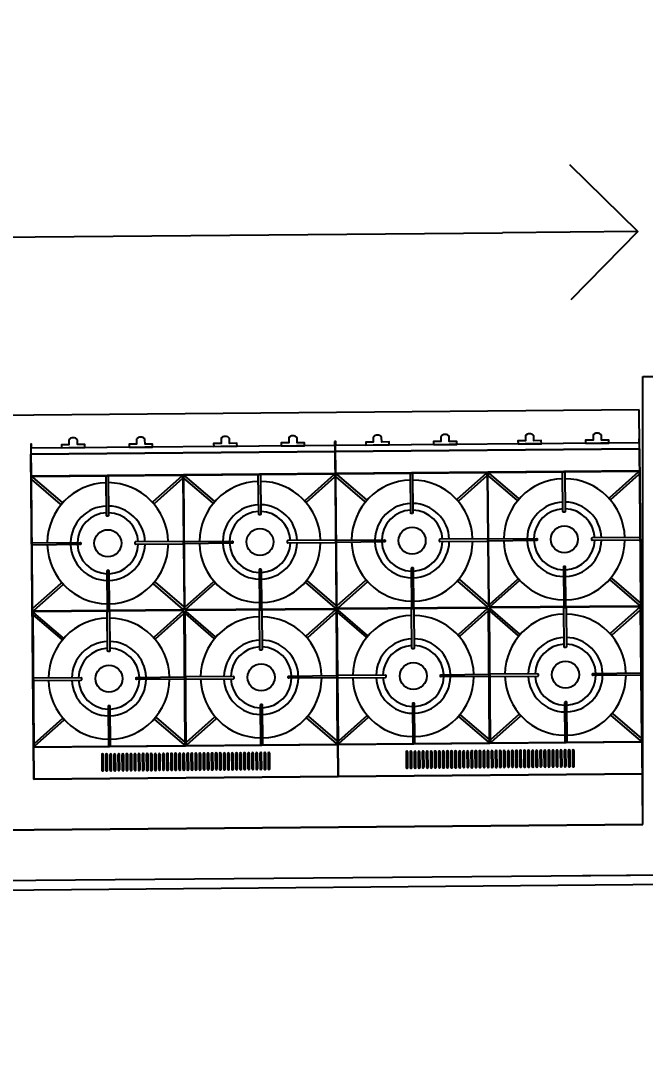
# Model space of a CAD drawing. Extents: x 306 to 2240, y 18 to 779.
# Drawn here: x 685.784 to 687.631, y 329.662 to 332.715 of the extents above; entities that cross this region are included whole.
import ezdxf

# ---------------------------------------------------------------- set-up
doc = ezdxf.new("R2010")
doc.units = 0
doc.header["$MEASUREMENT"] = 0
doc.header["$PDMODE"] = 3
doc.linetypes.add('HIDDEN', pattern=[9.525, 6.35, -3.175])
for name, color, linetype in [('0603', 1, 'Continuous'), ('9-LAYOUT', 8, 'Continuous'), ('MAMPOSTERIA', 6, 'Continuous'), ('TERRENO SEGUN TOPOGRAFO', 7, 'Continuous')]:
    doc.layers.add(name, color=color, linetype=linetype)
doc.styles.add('arial', font='arial.ttf')
doc.dimstyles.new('Cota 200', dxfattribs={"dimtxt": 0.4, "dimasz": 0.4, "dimexe": 1.25, "dimexo": 0.625, "dimgap": 0.05, "dimtad": 1, "dimzin": 1, "dimtxsty": 'arial', "dimblk": 'OPEN90', "dimcen": 0, "dimse1": 1, "dimse2": 1, "dimclrd": 1, "dimclrt": 2, "dimadec": 0, "dimazin": 0, "dimtfac": 1, "dimtix": 1, "dimtmove": 0, "dimatfit": 3, "dimldrblk": 'OPEN90', "dimfxl": 1, "dimarcsym": 0})

# ---------------------------------------------------------------- blocks, each defined once
blk = doc.blocks.new('FG9-90')
at = {"layer": '9-LAYOUT'}
for p, q in [((0, -94.5), (-900, -94.5)), ((-759.9, -224.6), (-762.4, -227.7)), ((-309.9, -224.6), (-312.4, -227.7)), ((-759.9, -764.4), (-762.4, -761.3)), ((-309.9, -764.4), (-312.4, -761.3)), ((-900, -894.5), (0, -894.5)), ((-900, -960), (0, -960))]:
    blk.add_line(p, q, dxfattribs=at)
for points in [[(-900, 0), (-900, -977.1), (0, -977.1), (0, 0)], [(-898, -989.2), (-898, -977.5), (-2, -977.5), (-2, -989.2), (0, -989.2), (0, 0), (-900, 0), (-900, -989.2)], [(-900, 0), (0, 0), (0, -960), (-900, -960)]]:
    blk.add_lwpolyline(points, close=True, dxfattribs=at)
at = {"layer": '9-LAYOUT', "color": 251}
for points in [[(-693.5, -69.8), (-693.5, -24.8, 1), (-698.5, -24.8), (-698.5, -69.8, 1)], [(-681.5, -69.8), (-681.5, -24.8, 1), (-686.5, -24.8), (-686.5, -69.8, 1)], [(-669.5, -69.8), (-669.5, -24.8, 1), (-674.5, -24.8), (-674.5, -69.8, 1)], [(-657.5, -69.8), (-657.5, -24.8, 1), (-662.5, -24.8), (-662.5, -69.8, 1)], [(-645.5, -69.8), (-645.5, -24.8, 1), (-650.5, -24.8), (-650.5, -69.8, 1)], [(-633.5, -69.8), (-633.5, -24.8, 1), (-638.5, -24.8), (-638.5, -69.8, 1)], [(-621.5, -69.8), (-621.5, -24.8, 1), (-626.5, -24.8), (-626.5, -69.8, 1)], [(-609.5, -69.8), (-609.5, -24.8, 1), (-614.5, -24.8), (-614.5, -69.8, 1)], [(-597.5, -69.8), (-597.5, -24.8, 1), (-602.5, -24.8), (-602.5, -69.8, 1)], [(-585.5, -69.8), (-585.5, -24.8, 1), (-590.5, -24.8), (-590.5, -69.8, 1)], [(-573.5, -69.8), (-573.5, -24.8, 1), (-578.5, -24.8), (-578.5, -69.8, 1)], [(-561.5, -69.8), (-561.5, -24.8, 1), (-566.5, -24.8), (-566.5, -69.8, 1)], [(-549.5, -69.8), (-549.5, -24.8, 1), (-554.5, -24.8), (-554.5, -69.8, 1)], [(-537.5, -69.8), (-537.5, -24.8, 1), (-542.5, -24.8), (-542.5, -69.8, 1)], [(-525.5, -69.8), (-525.5, -24.8, 1), (-530.5, -24.8), (-530.5, -69.8, 1)], [(-513.5, -69.8), (-513.5, -24.8, 1), (-518.5, -24.8), (-518.5, -69.8, 1)], [(-501.5, -69.8), (-501.5, -24.8, 1), (-506.5, -24.8), (-506.5, -69.8, 1)], [(-489.5, -69.8), (-489.5, -24.8, 1), (-494.5, -24.8), (-494.5, -69.8, 1)], [(-477.5, -69.8), (-477.5, -24.8, 1), (-482.5, -24.8), (-482.5, -69.8, 1)], [(-465.5, -69.8), (-465.5, -24.8, 1), (-470.5, -24.8), (-470.5, -69.8, 1)], [(-453.5, -69.8), (-453.5, -24.8, 1), (-458.5, -24.8), (-458.5, -69.8, 1)], [(-441.5, -69.8), (-441.5, -24.8, 1), (-446.5, -24.8), (-446.5, -69.8, 1)], [(-429.5, -69.8), (-429.5, -24.8, 1), (-434.5, -24.8), (-434.5, -69.8, 1)], [(-417.5, -69.8), (-417.5, -24.8, 1), (-422.5, -24.8), (-422.5, -69.8, 1)], [(-405.5, -69.8), (-405.5, -24.8, 1), (-410.5, -24.8), (-410.5, -69.8, 1)], [(-393.5, -69.8), (-393.5, -24.8, 1), (-398.5, -24.8), (-398.5, -69.8, 1)], [(-381.5, -69.8), (-381.5, -24.8, 1), (-386.5, -24.8), (-386.5, -69.8, 1)], [(-369.5, -69.8), (-369.5, -24.8, 1), (-374.5, -24.8), (-374.5, -69.8, 1)], [(-357.5, -69.8), (-357.5, -24.8, 1), (-362.5, -24.8), (-362.5, -69.8, 1)], [(-345.5, -69.8), (-345.5, -24.8, 1), (-350.5, -24.8), (-350.5, -69.8, 1)], [(-333.5, -69.8), (-333.5, -24.8, 1), (-338.5, -24.8), (-338.5, -69.8, 1)], [(-321.5, -69.8), (-321.5, -24.8, 1), (-326.5, -24.8), (-326.5, -69.8, 1)], [(-309.5, -69.8), (-309.5, -24.8, 1), (-314.5, -24.8), (-314.5, -69.8, 1)], [(-297.5, -69.8), (-297.5, -24.8, 1), (-302.5, -24.8), (-302.5, -69.8, 1)], [(-285.5, -69.8), (-285.5, -24.8, 1), (-290.5, -24.8), (-290.5, -69.8, 1)], [(-273.5, -69.8), (-273.5, -24.8, 1), (-278.5, -24.8), (-278.5, -69.8, 1)], [(-261.5, -69.8), (-261.5, -24.8, 1), (-266.5, -24.8), (-266.5, -69.8, 1)], [(-249.5, -69.8), (-249.5, -24.8, 1), (-254.5, -24.8), (-254.5, -69.8, 1)], [(-237.5, -69.8), (-237.5, -24.8, 1), (-242.5, -24.8), (-242.5, -69.8, 1)], [(-225.5, -69.8), (-225.5, -24.8, 1), (-230.5, -24.8), (-230.5, -69.8, 1)], [(-213.5, -69.8), (-213.5, -24.8, 1), (-218.5, -24.8), (-218.5, -69.8, 1)], [(-201.5, -69.8), (-201.5, -24.8, 1), (-206.5, -24.8), (-206.5, -69.8, 1)]]:
    blk.add_lwpolyline(points, format="xyb", close=True, dxfattribs=at)
at = {"layer": '9-LAYOUT'}
for points in [[(-451, -100.5, 0.414214), (-456, -95.5), (-894, -95.5, 0.414214), (-899, -100.5), (-899, -488.5, 0.414214), (-894, -493.5), (-456, -493.5, 0.414214), (-451, -488.5)], [(-810.8, -177.9, -0.416238), (-813.6, -178.1), (-898.3, -104.3, -0.216846), (-899, -102.8), (-899, -100.5, -0.078329), (-898.8, -99, -0.538136), (-895.5, -98.1), (-809.3, -173.2, -0.416238), (-809.2, -176)], [(-671.8, -97.5, 0.414214), (-673.8, -95.5), (-676.3, -95.5, 0.414214), (-678.3, -97.5), (-678.3, -212.5, 0.414214), (-676.3, -214.5), (-673.8, -214.5, 0.414214), (-671.8, -212.5)], [(-451.7, -104.3, 0.216846), (-451, -102.8), (-451, -100.5, 0.078329), (-451.2, -99, 0.538136), (-454.5, -98.1), (-540.7, -173.2, 0.416238), (-540.8, -176), (-539.2, -177.9, 0.416238), (-536.4, -178.1)], [(-6, -95.5), (-444, -95.5, 0.414214), (-449, -100.5), (-449, -488.5, 0.414214), (-444, -493.5), (-6, -493.5, 0.414214), (-1, -488.5), (-1, -100.5, 0.414214)], [(-360.8, -177.9, -0.416238), (-363.6, -178.1), (-448.3, -104.3, -0.216846), (-449, -102.8), (-449, -100.5, -0.078329), (-448.8, -99, -0.538136), (-445.5, -98.1), (-359.3, -173.2, -0.416238), (-359.2, -176)], [(-221.7, -97.5, 0.414214), (-223.7, -95.5), (-226.2, -95.5, 0.414214), (-228.2, -97.5), (-228.2, -212.5, 0.414214), (-226.2, -214.5), (-223.7, -214.5, 0.414214), (-221.7, -212.5)], [(-1.7, -104.3, 0.216846), (-1, -102.8), (-1, -100.5, 0.078329), (-1.2, -99, 0.538136), (-4.5, -98.1), (-90.7, -173.2, 0.416238), (-90.8, -176), (-89.2, -177.9, 0.416238), (-86.4, -178.1)], [(-897, -297.7, -0.414214), (-899, -295.7), (-899, -293.2, -0.414214), (-897, -291.2), (-757, -291.2, -0.414214), (-755, -293.2), (-755, -295.7, -0.414214), (-757, -297.7)], [(-453, -297.7, 0.414214), (-451, -295.7), (-451, -293.2, 0.414214), (-453, -291.2), (-593, -291.2, 0.414214), (-595, -293.2), (-595, -295.7, 0.414214), (-593, -297.7)], [(-447, -297.7, -0.414214), (-449, -295.7), (-449, -293.2, -0.414214), (-447, -291.2), (-307, -291.2, -0.414214), (-305, -293.2), (-305, -295.7, -0.414214), (-307, -297.7)], [(-3, -297.7, 0.414214), (-1, -295.7), (-1, -293.2, 0.414214), (-3, -291.2), (-143, -291.2, 0.414214), (-145, -293.2), (-145, -295.7, 0.414214), (-143, -297.7)], [(-671.8, -491.5, -0.414214), (-673.8, -493.5), (-676.3, -493.5, -0.414214), (-678.3, -491.5), (-678.3, -376.5, -0.414214), (-676.3, -374.5), (-673.8, -374.5, -0.414214), (-671.8, -376.5)], [(-221.7, -491.5, -0.414214), (-223.7, -493.5), (-226.2, -493.5, -0.414214), (-228.2, -491.5), (-228.2, -376.5, -0.414214), (-226.2, -374.5), (-223.7, -374.5, -0.414214), (-221.7, -376.5)], [(-810.8, -411.1, 0.416238), (-813.6, -410.9), (-898.3, -484.7, 0.216846), (-899, -486.2), (-899, -488.5, 0.078329), (-898.8, -490, 0.538136), (-895.5, -490.9), (-809.3, -415.8, 0.416238), (-809.2, -413)], [(-540.8, -413, 0.416238), (-540.7, -415.8), (-454.5, -490.9, 0.538136), (-451.2, -490, 0.078329), (-451, -488.5), (-451, -486.2, 0.216846), (-451.7, -484.7), (-536.4, -410.9, 0.416238), (-539.2, -411.1)], [(-360.8, -411.1, 0.416238), (-363.6, -410.9), (-448.3, -484.7, 0.216846), (-449, -486.2), (-449, -488.5, 0.078329), (-448.8, -490, 0.538136), (-445.5, -490.9), (-359.3, -415.8, 0.416238), (-359.2, -413)], [(-90.8, -413, 0.416238), (-90.7, -415.8), (-4.5, -490.9, 0.538136), (-1.2, -490, 0.078329), (-1, -488.5), (-1, -486.2, 0.216846), (-1.7, -484.7), (-86.4, -410.9, 0.416238), (-89.2, -411.1)], [(-456, -893.5), (-894, -893.5, -0.414214), (-899, -888.5), (-899, -500.5, -0.414214), (-894, -495.5), (-456, -495.5, -0.414214), (-451, -500.5), (-451, -888.5, -0.414214)], [(-810.8, -577.9, -0.416238), (-813.6, -578.1), (-898.3, -504.3, -0.216846), (-899, -502.8), (-899, -500.5, -0.078329), (-898.8, -499, -0.538136), (-895.5, -498.1), (-809.3, -573.2, -0.416238), (-809.2, -576)], [(-671.8, -497.5, 0.414214), (-673.8, -495.5), (-676.3, -495.5, 0.414214), (-678.3, -497.5), (-678.3, -612.5, 0.414214), (-676.3, -614.5), (-673.8, -614.5, 0.414214), (-671.8, -612.5)], [(-540.8, -576, -0.416238), (-540.7, -573.2), (-454.5, -498.1, -0.538136), (-451.2, -499, -0.078329), (-451, -500.5), (-451, -502.8, -0.216846), (-451.7, -504.3), (-536.4, -578.1, -0.416238), (-539.2, -577.9)], [(-6, -893.5), (-444, -893.5, -0.414214), (-449, -888.5), (-449, -500.5, -0.414214), (-444, -495.5), (-6, -495.5, -0.414214), (-1, -500.5), (-1, -888.5, -0.414214)], [(-360.8, -577.9, -0.416238), (-363.6, -578.1), (-448.3, -504.3, -0.216846), (-449, -502.8), (-449, -500.5, -0.078329), (-448.8, -499, -0.538136), (-445.5, -498.1), (-359.3, -573.2, -0.416238), (-359.2, -576)], [(-221.7, -497.5, 0.414214), (-223.7, -495.5), (-226.2, -495.5, 0.414214), (-228.2, -497.5), (-228.2, -612.5, 0.414214), (-226.2, -614.5), (-223.7, -614.5, 0.414214), (-221.7, -612.5)], [(-90.8, -576, -0.416238), (-90.7, -573.2), (-4.5, -498.1, -0.538136), (-1.2, -499, -0.078329), (-1, -500.5), (-1, -502.8, -0.216846), (-1.7, -504.3), (-86.4, -578.1, -0.416238), (-89.2, -577.9)], [(-897, -691.2, 0.414214), (-899, -693.2), (-899, -695.7, 0.414214), (-897, -697.7), (-757, -697.7, 0.414214), (-755, -695.7), (-755, -693.2, 0.414214), (-757, -691.2)], [(-453, -691.2, -0.414214), (-451, -693.2), (-451, -695.7, -0.414214), (-453, -697.7), (-593, -697.7, -0.414214), (-595, -695.7), (-595, -693.2, -0.414214), (-593, -691.2)], [(-447, -691.2, 0.414214), (-449, -693.2), (-449, -695.7, 0.414214), (-447, -697.7), (-307, -697.7, 0.414214), (-305, -695.7), (-305, -693.2, 0.414214), (-307, -691.2)], [(-3, -691.2, -0.414214), (-1, -693.2), (-1, -695.7, -0.414214), (-3, -697.7), (-143, -697.7, -0.414214), (-145, -695.7), (-145, -693.2, -0.414214), (-143, -691.2)], [(-671.8, -891.5, -0.414214), (-673.8, -893.5), (-676.3, -893.5, -0.414214), (-678.3, -891.5), (-678.3, -776.5, -0.414214), (-676.3, -774.5), (-673.8, -774.5, -0.414214), (-671.8, -776.5)], [(-221.7, -891.5, -0.414214), (-223.7, -893.5), (-226.2, -893.5, -0.414214), (-228.2, -891.5), (-228.2, -776.5, -0.414214), (-226.2, -774.5), (-223.7, -774.5, -0.414214), (-221.7, -776.5)], [(-810.8, -811.1, 0.416238), (-813.6, -810.9), (-898.3, -884.7, 0.216846), (-899, -886.2), (-899, -888.5, 0.078329), (-898.8, -890, 0.538136), (-895.5, -890.9), (-809.3, -815.8, 0.416238), (-809.2, -813)], [(-451.7, -884.7, -0.216846), (-451, -886.2), (-451, -888.5, -0.078329), (-451.2, -890, -0.538136), (-454.5, -890.9), (-540.7, -815.8, -0.416238), (-540.8, -813), (-539.2, -811.1, -0.416238), (-536.4, -810.9)], [(-360.8, -811.1, 0.416238), (-363.6, -810.9), (-448.3, -884.7, 0.216846), (-449, -886.2), (-449, -888.5, 0.078329), (-448.8, -890, 0.538136), (-445.5, -890.9), (-359.3, -815.8, 0.416238), (-359.2, -813)], [(-1.7, -884.7, -0.216846), (-1, -886.2), (-1, -888.5, -0.078329), (-1.2, -890, -0.538136), (-4.5, -890.9), (-90.7, -815.8, -0.416238), (-90.8, -813), (-89.2, -811.1, -0.416238), (-86.4, -810.9)]]:
    blk.add_lwpolyline(points, format="xyb", close=True, dxfattribs=at)
for points in [[(-782.8, -1005.6, 0.210814), (-767.3, -1005.6, 0.297721), (-767, -1005.2), (-767, -1004.7, -0.281641), (-766.7, -1004.3, 0.058633), (-763.2, -1001.9, 0.219386), (-762.5, -1000.4), (-762.5, -986.5), (-740.5, -986.5), (-740.5, -977.5), (-809.5, -977.5), (-809.5, -986.5), (-787.5, -986.5), (-787.5, -1000.4, 0.219386), (-786.8, -1001.9, 0.058633), (-783.3, -1004.3, -0.281641), (-783, -1004.7), (-783, -1005.2, 0.297721), (-782.7, -1005.6)], [(-582.8, -1005.6, 0.210814), (-567.3, -1005.6, 0.297721), (-567, -1005.2), (-567, -1004.7, -0.281641), (-566.7, -1004.3, 0.058633), (-563.2, -1001.9, 0.219386), (-562.5, -1000.4), (-562.5, -986.5), (-540.5, -986.5), (-540.5, -977.5), (-609.5, -977.5), (-609.5, -986.5), (-587.5, -986.5), (-587.5, -1000.4, 0.219386), (-586.8, -1001.9, 0.058633), (-583.3, -1004.3, -0.281641), (-583, -1004.7), (-583, -1005.2, 0.297721), (-582.7, -1005.6)], [(-332.8, -1005.6, 0.210814), (-317.3, -1005.6, 0.297721), (-317, -1005.2), (-317, -1004.7, -0.281641), (-316.7, -1004.3, 0.058633), (-313.2, -1001.9, 0.219386), (-312.5, -1000.4), (-312.5, -986.5), (-290.5, -986.5), (-290.5, -977.5), (-359.5, -977.5), (-359.5, -986.5), (-337.5, -986.5), (-337.5, -1000.4, 0.219386), (-336.8, -1001.9, 0.058633), (-333.3, -1004.3, -0.281641), (-333, -1004.7), (-333, -1005.2, 0.297721), (-332.7, -1005.6)], [(-132.8, -1005.6, 0.210814), (-117.3, -1005.6, 0.297721), (-117, -1005.2), (-117, -1004.7, -0.281641), (-116.7, -1004.3, 0.058633), (-113.2, -1001.9, 0.219386), (-112.5, -1000.4), (-112.5, -986.5), (-90.5, -986.5), (-90.5, -977.5), (-159.5, -977.5), (-159.5, -986.5), (-137.5, -986.5), (-137.5, -1000.4, 0.219386), (-136.8, -1001.9, 0.058633), (-133.3, -1004.3, -0.281641), (-133, -1004.7), (-133, -1005.2, 0.297721), (-132.7, -1005.6)]]:
    blk.add_lwpolyline(points, format="xyb", dxfattribs=at)
for centre in [(-675, -294.5), (-225, -294.5), (-675, -694.5), (-225, -694.5)]:
    blk.add_circle(centre, 40, dxfattribs=at)
for centre, radius, start, end in [((-675, -294.5), 179, 91.0403, 178.9597), ((-675, -294.5), 179, 1.0403, 88.9597), ((-225, -294.5), 179, 91.0403, 178.9597), ((-225, -294.5), 179, 1.0403, 88.9597), ((-675, -294.5), 110, 91.6931, 178.3069), ((-675, -294.5), 90, 92.0695, 177.9305), ((-675, -294.5), 110, 1.6931, 88.3069), ((-675, -294.5), 90, 2.0695, 87.9305), ((-225, -294.5), 110, 91.6931, 178.3069), ((-225, -294.5), 90, 92.0695, 177.9305), ((-225, -294.5), 110, 1.6931, 88.3069), ((-225, -294.5), 90, 2.0695, 87.9305), ((-675, -294.5), 179, 181.0403, 268.9597), ((-675, -294.5), 110, 181.6931, 268.3069), ((-675, -294.5), 90, 182.0695, 267.9305), ((-675, -294.5), 110, 271.6931, 358.3069), ((-675, -294.5), 90, 272.0695, 357.9305), ((-675, -294.5), 179, 271.0403, 358.9597), ((-225, -294.5), 179, 181.0403, 268.9597), ((-225, -294.5), 110, 181.6931, 268.3069), ((-225, -294.5), 90, 182.0695, 267.9305), ((-225, -294.5), 110, 271.6931, 358.3069), ((-225, -294.5), 90, 272.0695, 357.9305), ((-225, -294.5), 179, 271.0403, 358.9597), ((-675, -694.5), 179, 91.0403, 178.9597), ((-675, -694.5), 179, 1.0403, 88.9597), ((-225, -694.5), 179, 91.0403, 178.9597), ((-225, -694.5), 179, 1.0403, 88.9597), ((-675, -694.5), 110, 91.6931, 178.3069), ((-675, -694.5), 90, 92.0695, 177.9305), ((-675, -694.5), 110, 1.6931, 88.3069), ((-675, -694.5), 90, 2.0695, 87.9305), ((-225, -694.5), 110, 91.6931, 178.3069), ((-225, -694.5), 90, 92.0695, 177.9305), ((-225, -694.5), 110, 1.6931, 88.3069), ((-225, -694.5), 90, 2.0695, 87.9305), ((-675, -694.5), 179, 181.0403, 268.9597), ((-675, -694.5), 110, 181.6931, 268.3069), ((-675, -694.5), 90, 182.0695, 267.9305), ((-675, -694.5), 110, 271.6931, 358.3069), ((-675, -694.5), 90, 272.0695, 357.9305), ((-675, -694.5), 179, 271.0403, 358.9597), ((-225, -694.5), 179, 181.0403, 268.9597), ((-225, -694.5), 110, 181.6931, 268.3069), ((-225, -694.5), 90, 182.0695, 267.9305), ((-225, -694.5), 110, 271.6931, 358.3069), ((-225, -694.5), 90, 272.0695, 357.9305), ((-225, -694.5), 179, 271.0403, 358.9597)]:
    blk.add_arc(centre, radius, start, end, dxfattribs=at)
blk = doc.blocks.new('_Open90')
at = {"color": 0, "linetype": 'ByBlock', "lineweight": -2}
for p, q in [((-0.5, 0.5), (0, 0)), ((0, 0), (-1, 0)), ((0, 0), (-0.5, -0.5))]:
    blk.add_line(p, q, dxfattribs=at)
blk = doc.blocks.new('*D265')
at = {"color": 1, "linetype": 'Continuous', "lineweight": -2, "transparency": 16777216}
blk.add_line((680.1205, 332.0277), (687.2085, 332.0889), dxfattribs=at)
at = {"layer": 'Defpoints', "color": 0, "transparency": 16777216}
for p in [(687.6085, 332.0924), (687.613, 331.5658), (679.7251, 331.4976)]:
    blk.add_point(p, dxfattribs=at)
at = {"color": 1, "lineweight": -2, "transparency": 16777216, "xscale": 0.4, "yscale": 0.4, "zscale": 0.4}
for p, rotation in [((687.6085, 332.0924), 0.4950981282622037), ((679.7205, 332.0242), 180.4950981282622)]:
    blk.add_blockref('_Open90', p, dxfattribs=dict(at, rotation=rotation))
at = {"color": 2, "transparency": 16777216, "insert": (683.662, 332.3487), "char_height": 0.4, "attachment_point": 5, "rotation": 0.4951, "style": 'arial'}
blk.add_mtext('7,89', dxfattribs=at)

msp = doc.modelspace()

# ---------------------------------------------------------------- linework, layer by layer
at = {"layer": '0603', "linetype": 'Continuous'}
msp.add_line((698.189, 330.2824), (687.4446, 330.1895), dxfattribs=at)
at = {"layer": '9-LAYOUT', "color": 1, "linetype": 'HIDDEN', "ltscale": 450}
msp.add_lwpolyline([(679.7357, 330.273), (687.6236, 330.3411), (687.613, 331.5657), (679.7251, 331.4976)], close=True, dxfattribs=at)
at = {"layer": 'MAMPOSTERIA'}
for p, q in [((687.6236, 331.6642, 0), (689.7713, 331.6827, 0)), ((687.6236, 330.3411, 0), (687.6236, 331.6642, 0)), ((687.6236, 330.3411), (675.8686, 330.2395)), ((689.9213, 330.2109), (668.0502, 330.0219))]:
    msp.add_line(p, q, dxfattribs=at)
at = {"layer": 'TERRENO SEGUN TOPOGRAFO'}
msp.add_lwpolyline([(629.5537, 329.6623), (712.6737, 330.3806), (714.1766, 410.3725), (631.2383, 410.3725)], close=True, dxfattribs=at)

# ---------------------------------------------------------------- block references
at = {"layer": '9-LAYOUT', "xscale": 0.001, "yscale": 0.001, "zscale": 0.001, "rotation": 180.4935123276697}
for p in [(685.8224, 330.4755), (686.7223, 330.4833)]:
    msp.add_blockref('FG9-90', p, dxfattribs=at)

# ---------------------------------------------------------------- dimensions: what is measured, and where the dimension line sits
dim = msp.add_aligned_dim(p1=(679.7251, 331.4976), p2=(687.613, 331.5658), distance=0.5266, dimstyle='Cota 200', override={"dimfxl": 0.05, "dimfxlon": 1})
dim.commit()
dim.dimension.update_dxf_attribs({"geometry": '*D265', "text_midpoint": (683.662, 332.3487)})

doc.saveas('drawing.dxf')
